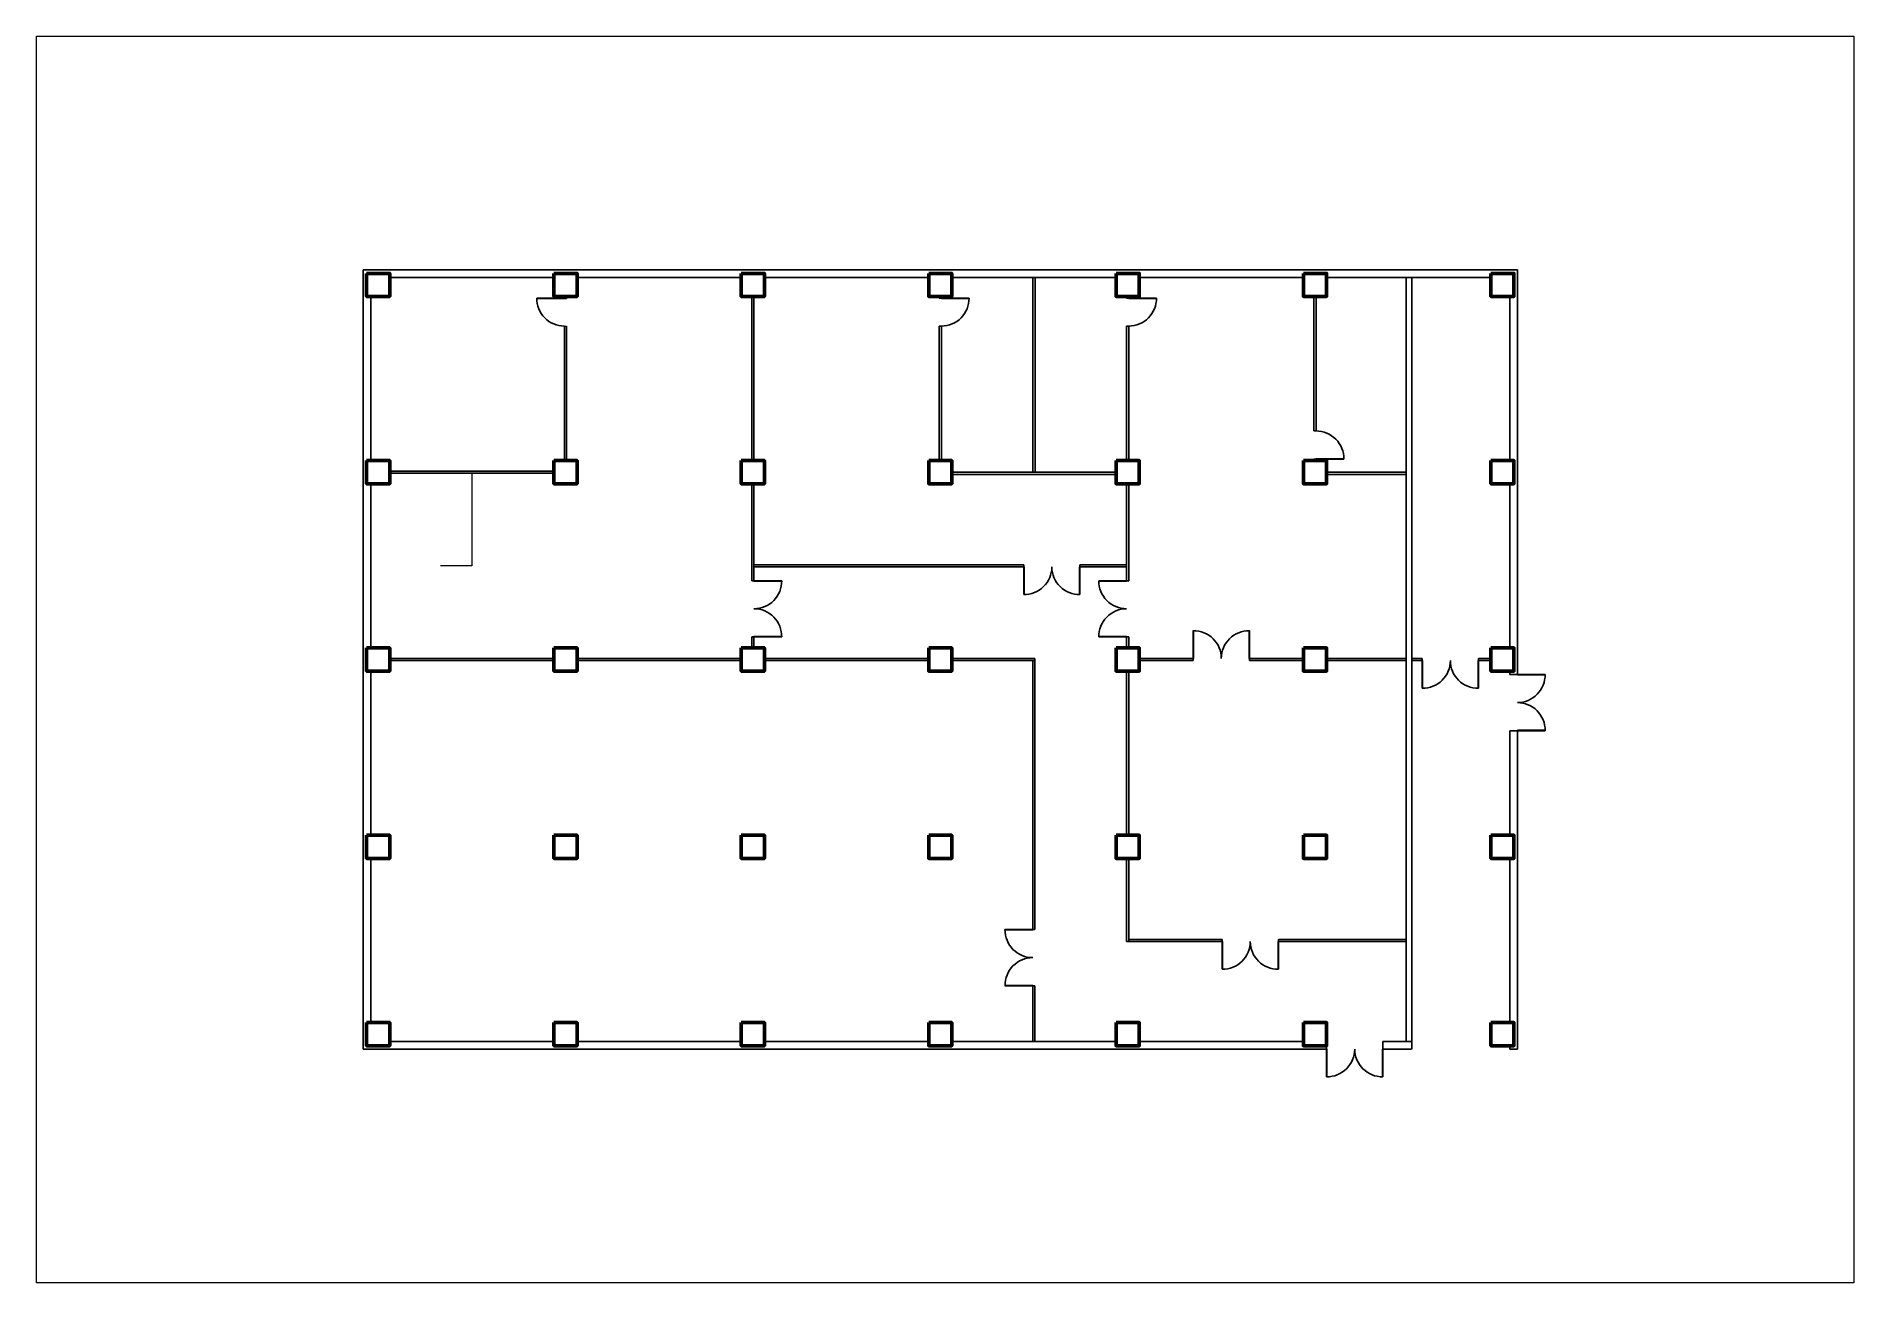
# Model space of a CAD drawing. Extents: x 947270 to 1005462, y 383233 to 423157.
import ezdxf

# ---------------------------------------------------------------- set-up
doc = ezdxf.new("R2010")
doc.units = 0
doc.header["$LTSCALE"] = 150
doc.header["$MEASUREMENT"] = 0
doc.layers.get('0').update_dxf_attribs({"linetype": 'CONTINUOUS'})
doc.layers.add('arch', color=9, linetype='CONTINUOUS', lineweight=20)
doc.layers.add('DIM', color=1, linetype='CONTINUOUS', lineweight=18)

# ---------------------------------------------------------------- blocks, each defined once
blk = doc.blocks.new('A$C18BE6784')
at = {"layer": 'arch', "color": 8, "lineweight": -3}
for p, q in [((-900, -28), (-900, -917)), ((-888, -28), (-888, -917)), ((888, -28), (888, -917)), ((900, -28), (900, -917))]:
    blk.add_line(p, q, dxfattribs=at)
for points in [[(-900, -28), (-888, -28)], [(900, -28), (888, -28)]]:
    blk.add_lwpolyline(points, dxfattribs=at)
at = {"layer": 'arch', "color": 8, "lineweight": -3, "extrusion": (0, 0, -1)}
blk.add_ellipse((-888, -28), major_axis=(628, -628), ratio=1, start_param=5.497738, end_param=7.081894, dxfattribs=at)
at = {"layer": 'arch', "color": 8, "lineweight": -3}
blk.add_ellipse((888, -28), major_axis=(-876, 145), ratio=1, start_param=0.164071, end_param=1.748227, dxfattribs=at)
blk = doc.blocks.new('A$C2CD672AE')
at = {"layer": 'arch', "color": 8, "lineweight": -3}
for p, q in [((0, 150), (0, 1038)), ((12, 150), (12, 1038))]:
    blk.add_line(p, q, dxfattribs=at)
blk.add_lwpolyline([(12, 150), (0, 150)], dxfattribs=at)
blk.add_ellipse((12, 150), major_axis=(876, -145), ratio=1, start_param=0.164071, end_param=1.748227, dxfattribs=at)
blk = doc.blocks.new('A$C44D83544')
at = {"layer": 'arch', "color": 8, "linetype": 'Continuous', "lineweight": 60}
blk.add_lwpolyline([(-74, 70), (666, 70), (666, -670), (-74, -670)], close=True, dxfattribs=at)

msp = doc.modelspace()

# ---------------------------------------------------------------- linework, layer by layer
at = {"color": 8, "linetype": 'Continuous', "lineweight": -3}
for points, elevation in [([(978886, 406160), (978886, 406230)], -1), ([(980686, 406160), (980686, 406230)], 0), ([(970249, 405720), (970179, 405720)], 0), ([(970249, 403920), (970179, 403920)], 0), ([(985242, 394160), (985242, 394230)], 0)]:
    msp.add_lwpolyline(points, dxfattribs=dict(at, elevation=elevation))
for points in [[(991647, 403160), (991647, 403230)], [(993447, 403160), (993447, 403230)]]:
    msp.add_lwpolyline(points, dxfattribs=at)
at = {"layer": 'arch', "color": 8, "lineweight": -3}
for p, q in [((964249, 414775), (963291, 414775)), ((964249, 414763), (963291, 414763)), ((976249, 414775), (977137, 414775)), ((976249, 414763), (977137, 414763)), ((982249, 414775), (983137, 414775)), ((982249, 414763), (983137, 414763))]:
    msp.add_line(p, q, dxfattribs=at)
at = {"layer": 'arch', "color": 8, "linetype": 'Continuous'}
msp.add_line((964179, 413875), (964249, 413875), dxfattribs=at)
at = {"layer": 'arch', "color": 8, "linetype": 'Continuous', "lineweight": -3}
for points, elevation in [([(957734, 415675), (994694, 415675)], 0), ([(957734, 390715), (957734, 415675)], 0), ([(994694, 402715), (994694, 415675)], -1), ([(994454, 409565), (994454, 414825)], -1), ([(958584, 409160), (963844, 409160)], 0), ([(994454, 403565), (994454, 408825)], -1), ([(978886, 406160), (978886, 406230)], -1), ([(980686, 406160), (980686, 406230)], 0), ([(970249, 406160), (978886, 406160)], 0), ([(980686, 406160), (982179, 406160)], 0), ([(958584, 403160), (963844, 403160)], 0), ([(964584, 403160), (969844, 403160)], 0), ([(970584, 403160), (975844, 403160)], 0), ([(976584, 403160), (979244, 403160)], 0), ([(979174, 403160), (979174, 394545)], 0), ([(979244, 403230), (979244, 394545)], 0), ([(982584, 403230), (984314, 403230)], 0), ([(982584, 403160), (984314, 403160)], -1), ([(984314, 403230), (984314, 403160)], 0), ([(986102, 403230), (987844, 403230)], 0), ([(986114, 403230), (986114, 403160)], 0), ([(986114, 403160), (987844, 403160)], -1), ([(988584, 403230), (991134, 403230)], 0), ([(988584, 403160), (991134, 403160)], -1), ([(991314, 403230), (991647, 403230)], 0), ([(991314, 403160), (991647, 403160)], -1), ([(993447, 403230), (993844, 403230)], 0), ([(993447, 403160), (993844, 403160)], -1), ([(994454, 402715), (994454, 402825)], -1), ([(994694, 402715), (994454, 402715)], -1), ([(994694, 400915), (994454, 400915)], -1), ([(994454, 397565), (994454, 400915)], -1), ([(994694, 390715), (994694, 400915)], -1), ([(994454, 391565), (994454, 396825)], -1), ([(982179, 394160), (985254, 394160)], -1), ([(982249, 394230), (985242, 394230)], 0), ([(987030, 394160), (991124, 394160)], -1), ([(987042, 394160), (987042, 394230)], 0), ([(987042, 394230), (991124, 394230)], 0), ([(979174, 392745), (979174, 390955)], 0), ([(979244, 392745), (979244, 390955)], 0), ([(957738, 390715), (988596, 390715)], 0), ([(990372, 390715), (991304, 390715)], 0), ([(994454, 390715), (994454, 390825)], -1), ([(994454, 390715), (994694, 390715)], 0)]:
    msp.add_lwpolyline(points, dxfattribs=dict(at, elevation=elevation))
for points in [[(958588, 415435), (963844, 415435)], [(964584, 415435), (969844, 415435)], [(970584, 415435), (975844, 415435)], [(976584, 415435), (981844, 415435)], [(979179, 415435), (979179, 409195)], [(979249, 415435), (979249, 409195)], [(982584, 415435), (987844, 415435)], [(988584, 415435), (993844, 415435)], [(991134, 390955), (991134, 415435)], [(991314, 390715), (991314, 415435)], [(957978, 414825), (957978, 409565)], [(964179, 414825), (964179, 414775)], [(964249, 414825), (964249, 414763)], [(970179, 414825), (970179, 409565)], [(970249, 414825), (970249, 409565)], [(976179, 414825), (976179, 414775)], [(982179, 414825), (982179, 414775)], [(988179, 414825), (988179, 410515)], [(988249, 414825), (988249, 410515)], [(964179, 413875), (964179, 409565)], [(964249, 413875), (964249, 409565)], [(976179, 413875), (976179, 409565)], [(976249, 413875), (976179, 413875)], [(976249, 413875), (976249, 409565)], [(982249, 413875), (982179, 413875)], [(982179, 413875), (982179, 409565)], [(982249, 413875), (982249, 409565)], [(988249, 410515), (988179, 410515)], [(958584, 409230), (963844, 409230)], [(976584, 409195), (981844, 409195)], [(976584, 409125), (981844, 409125)], [(988249, 409615), (988179, 409615)], [(988179, 409615), (988179, 409565)], [(988249, 409615), (988249, 409565)], [(988584, 409195), (991134, 409195)], [(988584, 409125), (991134, 409125)], [(957978, 408825), (957978, 403565)], [(970179, 408825), (970179, 405720)], [(970249, 408825), (970249, 405720)], [(982179, 408825), (982179, 405720)], [(982249, 408825), (982249, 405720)], [(970249, 406230), (978886, 406230)], [(980686, 406230), (982179, 406230)], [(982179, 405720), (982249, 405720)], [(970179, 403920), (970179, 403565)], [(970249, 403920), (970249, 403565)], [(982179, 403920), (982249, 403920)], [(982179, 403920), (982179, 403565)], [(982249, 403920), (982249, 403565)], [(957978, 402825), (957978, 397565)], [(958584, 403230), (963844, 403230)], [(964584, 403230), (969844, 403230)], [(970584, 403230), (975844, 403230)], [(976584, 403230), (979244, 403230)], [(982179, 402825), (982179, 397565)], [(982249, 402825), (982249, 397565)], [(991647, 403160), (991647, 403230)], [(993447, 403160), (993447, 403230)], [(957978, 396825), (957978, 391565)], [(982179, 396825), (982179, 394160)], [(982249, 396825), (982249, 394160)], [(979174, 394545), (979244, 394545)], [(979174, 392745), (979244, 392745)], [(958584, 390955), (963844, 390955)], [(964584, 390955), (969844, 390955)], [(970584, 390955), (975844, 390955)], [(976584, 390955), (981844, 390955)], [(982584, 390955), (987844, 390955)], [(988584, 390715), (988584, 390825)], [(988584, 390715), (988584, 390825)], [(990384, 390715), (990384, 390955)], [(990384, 390715), (990384, 390955)], [(990384, 390955), (991304, 390955)]]:
    msp.add_lwpolyline(points, dxfattribs=at)
at = {"layer": 'arch', "color": 8, "linetype": 'Continuous'}
msp.add_lwpolyline([(964179, 414775), (964249, 414775)], dxfattribs=at)
at = {"layer": 'arch', "color": 8, "lineweight": -3}
for points in [[(976249, 414775), (976179, 414775)], [(976249, 414825), (976249, 414763)], [(982249, 414775), (982179, 414775)], [(982249, 414825), (982249, 414763)], [(982249, 413025), (982249, 413037)]]:
    msp.add_lwpolyline(points, dxfattribs=at)
at = {"layer": 'arch', "color": 8, "elevation": 0}
msp.add_lwpolyline([(961214, 409160), (961214, 406195), (960214, 406195)], dxfattribs=at)
at = {"layer": 'arch', "color": 8, "lineweight": -3, "extrusion": (0, 0, -1)}
msp.add_ellipse((964179, 414763), major_axis=(628, -628), ratio=1, start_param=0.785349, end_param=2.369505, dxfattribs=at)
at = {"layer": 'arch', "color": 8, "lineweight": -3}
for centre in [(976249, 414763), (982249, 414763)]:
    msp.add_ellipse(centre, major_axis=(-145, -876), ratio=1, start_param=0.164071, end_param=1.748227, dxfattribs=at)
at = {"layer": 'DIM', "color": 2, "linetype": 'Continuous'}
msp.add_lwpolyline([(947270, 423157), (1005462, 423157), (1005462, 383233), (947270, 383233)], close=True, dxfattribs=at)

# ---------------------------------------------------------------- block references
at = {"layer": 'arch', "color": 8, "linetype": 'Continuous', "lineweight": -3}
for name, p in [('A$C44D83544', (957918, 415495)), ('A$C44D83544', (963918, 415495)), ('A$C44D83544', (969918, 415495)), ('A$C44D83544', (975918, 415495)), ('A$C44D83544', (981918, 415495)), ('A$C44D83544', (987918, 415495)), ('A$C44D83544', (993918, 415495)), ('A$C44D83544', (957918, 409495)), ('A$C44D83544', (963918, 409495)), ('A$C44D83544', (969918, 409495)), ('A$C44D83544', (975918, 409495)), ('A$C44D83544', (981918, 409495)), ('A$C44D83544', (987918, 409495)), ('A$C44D83544', (993918, 409495)), ('A$C18BE6784', (979786, 406189, -1)), ('A$C44D83544', (957918, 403495)), ('A$C44D83544', (963918, 403495)), ('A$C44D83544', (969918, 403495)), ('A$C44D83544', (975918, 403495)), ('A$C44D83544', (981918, 403495)), ('A$C44D83544', (987918, 403495)), ('A$C44D83544', (993918, 403495)), ('A$C18BE6784', (992547, 403189)), ('A$C44D83544', (957918, 397495)), ('A$C44D83544', (963918, 397495)), ('A$C44D83544', (969918, 397495)), ('A$C44D83544', (975918, 397495)), ('A$C44D83544', (981918, 397495)), ('A$C44D83544', (987918, 397495)), ('A$C44D83544', (993918, 397495)), ('A$C18BE6784', (986142, 394189, 0)), ('A$C44D83544', (957918, 391495)), ('A$C44D83544', (963918, 391495)), ('A$C44D83544', (969918, 391495)), ('A$C44D83544', (975918, 391495)), ('A$C44D83544', (981918, 391495)), ('A$C44D83544', (987918, 391495)), ('A$C44D83544', (993918, 391495)), ('A$C18BE6784', (989484, 390744)), ('A$C18BE6784', (989484, 390744))]:
    msp.add_blockref(name, p, dxfattribs=at)
at = {"layer": 'arch', "color": 8, "linetype": 'Continuous', "lineweight": -3, "xscale": -1, "rotation": 270}
msp.add_blockref('A$C2CD672AE', (988099, 409615), dxfattribs=at)
at = {"layer": 'arch', "color": 8, "linetype": 'Continuous', "lineweight": -3}
for p, rotation in [((970221, 404820), 90), ((982208, 404820), 270), ((985214, 403202, 0), 180), ((994666, 401815), 90), ((994666, 401815), 90), ((979203, 393645), 270)]:
    msp.add_blockref('A$C18BE6784', p, dxfattribs=dict(at, rotation=rotation))

doc.saveas('drawing.dxf')
